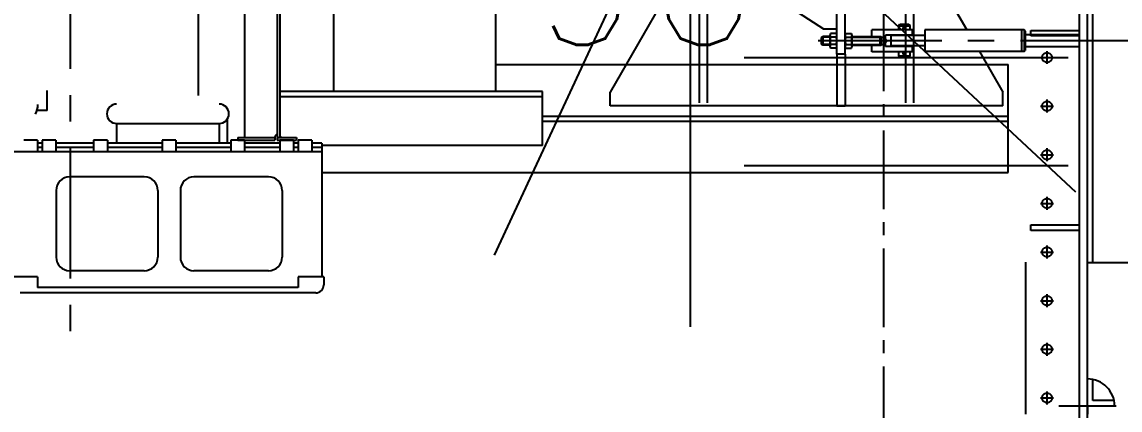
# Model space of a CAD drawing. Header units: millimetres. Extents: x 1638 to 3309, y -435 to 1865.
# Drawn here: x 2380.93 to 2391.4, y -283.81 to -280.11 of the extents above; entities that cross this region are included whole.
import ezdxf

# ---------------------------------------------------------------- set-up
doc = ezdxf.new("R2010")
doc.units = ezdxf.units.MM
for name, pattern in [('CENTER', [2, 1.25, -0.25, 0.25, -0.25]), ('CENTER2', [1.125, 0.75, -0.125, 0.125, -0.125]), ('HIDDEN', [9.525, 6.35, -3.175])]:
    doc.linetypes.add(name, pattern=pattern)
for name, color, linetype in [('25D', 3, 'CENTER'), ('25H', 2, 'HIDDEN'), ('35C', 2, 'Continuous'), ('50C', 7, 'Continuous'), ('Frame', 243, 'Continuous'), ('GRAPHICS', 2, 'Continuous'), ('MC_1_2_025', 2, 'Continuous'), ('MC_1_7_050', 7, 'Continuous'), ('Ref-1', 6, 'CENTER'), ('Ref-2', 6, 'HIDDEN')]:
    doc.layers.add(name, color=color, linetype=linetype)
doc.layers.add('ballast', color=1, linetype='HIDDEN', lineweight=25)
doc.styles.add('ROMANS', font='ROMANS.SHX')

# ---------------------------------------------------------------- blocks, each defined once
blk = doc.blocks.new('EXISTING BALLAST SYSTEM')
at = {"color": 8, "linetype": 'HIDDEN'}
for p, q in [((2387.307, -292.545), (2387.307, -264.078)), ((2397.943, -288.237), (2387.307, -278.311))]:
    blk.add_line(p, q, dxfattribs=at)
at = {"color": 8}
for p, q in [((2391.014, -284.317), (2391.014, -272.418)), ((2391.091, -284.317), (2391.091, -272.418)), ((2390.499, -272.881), (2390.499, -283.853)), ((2391.142, -282.411), (2391.142, -274.787)), ((2390.55, -280.196), (2391.014, -280.196)), ((2390.55, -280.247), (2390.55, -280.196)), ((2391.014, -280.247), (2390.55, -280.247)), ((2390.643, -280.454), (2390.705, -280.454)), ((2390.705, -280.454), (2390.705, -280.392)), ((2390.705, -280.454), (2390.705, -280.454)), ((2390.705, -280.454), (2390.705, -280.454)), ((2390.705, -280.515), (2390.705, -280.454)), ((2390.705, -280.454), (2390.766, -280.454)), ((2390.705, -280.917), (2390.705, -280.855)), ((2390.643, -280.917), (2390.705, -280.917)), ((2390.705, -280.917), (2390.705, -280.917)), ((2390.705, -280.917), (2390.705, -280.917)), ((2390.705, -280.979), (2390.705, -280.917)), ((2390.705, -280.917), (2390.766, -280.917)), ((2390.643, -281.381), (2390.705, -281.381)), ((2390.705, -281.381), (2390.705, -281.319)), ((2390.705, -281.381), (2390.705, -281.381)), ((2390.705, -281.381), (2390.705, -281.381)), ((2390.705, -281.443), (2390.705, -281.381)), ((2390.705, -281.381), (2390.766, -281.381)), ((2390.705, -281.844), (2390.705, -281.783)), ((2390.643, -281.844), (2390.705, -281.844)), ((2390.705, -281.906), (2390.705, -281.844)), ((2390.705, -281.844), (2390.705, -281.844)), ((2390.705, -281.844), (2390.705, -281.844)), ((2390.705, -281.844), (2390.766, -281.844)), ((2390.55, -282.05), (2391.014, -282.05)), ((2390.55, -282.102), (2390.55, -282.05)), ((2391.014, -282.102), (2390.55, -282.102)), ((2390.705, -282.308), (2390.705, -282.246)), ((2390.643, -282.308), (2390.705, -282.308)), ((2390.705, -282.308), (2390.705, -282.308)), ((2390.705, -282.308), (2390.705, -282.308)), ((2390.705, -282.37), (2390.705, -282.308)), ((2390.705, -282.308), (2390.766, -282.308)), ((2392.044, -282.411), (2391.091, -282.411)), ((2390.643, -282.772), (2390.705, -282.772)), ((2390.705, -282.772), (2390.705, -282.71)), ((2390.705, -282.772), (2390.705, -282.772)), ((2390.705, -282.772), (2390.705, -282.772)), ((2390.705, -282.833), (2390.705, -282.772)), ((2390.705, -282.772), (2390.766, -282.772)), ((2390.705, -283.235), (2390.705, -283.173)), ((2390.643, -283.235), (2390.705, -283.235)), ((2390.705, -283.235), (2390.705, -283.235)), ((2390.705, -283.235), (2390.705, -283.235)), ((2390.705, -283.297), (2390.705, -283.235)), ((2390.705, -283.235), (2390.766, -283.235)), ((2391.091, -283.776), (2391.091, -283.503)), ((2391.142, -283.725), (2391.142, -283.524)), ((2390.643, -283.699), (2390.705, -283.699)), ((2390.705, -283.699), (2390.705, -283.637)), ((2390.705, -283.699), (2390.705, -283.699)), ((2390.705, -283.699), (2390.705, -283.699)), ((2390.705, -283.761), (2390.705, -283.699)), ((2390.705, -283.699), (2390.766, -283.699)), ((2390.818, -283.776), (2391.091, -283.776)), ((2399.323, -283.776), (2391.091, -283.776)), ((2391.091, -284.049), (2391.091, -283.776)), ((2391.091, -283.776), (2391.091, -283.853)), ((2391.091, -283.776), (2391.091, -283.776)), ((2391.091, -283.776), (2391.091, -283.776)), ((2391.091, -283.776), (2391.364, -283.776)), ((2391.343, -283.725), (2391.142, -283.725))]:
    blk.add_line(p, q, dxfattribs=at)
at = {"color": 8, "linetype": 'CENTER2'}
blk.add_line((2389.15, -290.898), (2389.15, -273.673), dxfattribs=at)
at = {"color": 8}
for centre in [(2390.705, -280.454), (2390.705, -280.917), (2390.705, -281.381), (2390.705, -281.844), (2390.705, -282.308), (2390.705, -282.772), (2390.705, -283.235), (2390.705, -283.699)]:
    blk.add_circle(centre, 0.0464, dxfattribs=at)
blk.add_arc((2391.091, -283.776), 0.258, 0, 90, dxfattribs=at)
at = {"layer": '25D', "color": 8}
for p, q in [((2381.392, -273.312), (2381.392, -283.284)), ((2382.611, -275.807), (2382.611, -280.816)), ((2389.325, -280.177), (2389.363, -280.177)), ((2391.701, -280.294), (2388.522, -280.294)), ((2389.325, -280.412), (2389.363, -280.412))]:
    blk.add_line(p, q, dxfattribs=at)
at = {"layer": '25H', "color": 8}
for p, q in [((2387.389, -275.736), (2387.389, -280.887)), ((2387.466, -275.736), (2387.466, -280.887)), ((2389.356, -275.736), (2389.356, -280.887)), ((2389.433, -275.736), (2389.433, -280.887)), ((2386.69, -280.521), (2390.132, -280.521)), ((2385.896, -281.013), (2390.333, -281.013)), ((2385.896, -281.059), (2390.333, -281.059))]:
    blk.add_line(p, q, dxfattribs=at)
at = {"layer": '35C', "color": 8}
for p, q in [((2387.311, -279.444), (2386.539, -280.784)), ((2388.702, -280.423), (2388.702, -279.444)), ((2388.779, -280.423), (2388.779, -279.444)), ((2389.511, -279.444), (2389.941, -280.191)), ((2387.93, -279.764), (2388.573, -280.179)), ((2388.573, -280.179), (2388.702, -280.179)), ((2389.422, -280.189), (2389.035, -280.189)), ((2389.035, -280.259), (2389.035, -280.189)), ((2389.422, -280.24), (2389.164, -280.24)), ((2389.164, -280.349), (2389.164, -280.24)), ((2389.422, -280.24), (2389.422, -280.189)), ((2389.035, -280.4), (2389.035, -280.33)), ((2389.422, -280.349), (2389.164, -280.349)), ((2389.422, -280.4), (2389.422, -280.349)), ((2388.779, -280.423), (2388.702, -280.423)), ((2388.702, -280.423), (2388.702, -280.913)), ((2388.779, -280.423), (2388.779, -280.913)), ((2389.422, -280.4), (2389.035, -280.4)), ((2390.06, -280.397), (2390.283, -280.784)), ((2385.446, -280.521), (2386.69, -280.521)), ((2390.132, -280.521), (2390.333, -280.521)), ((2390.333, -281.551), (2390.333, -280.521)), ((2386.539, -280.913), (2386.539, -280.784)), ((2390.283, -280.913), (2390.283, -280.784)), ((2390.283, -280.913), (2386.539, -280.913)), ((2388.702, -280.913), (2388.779, -280.913)), ((2383.791, -281.551), (2390.333, -281.551))]:
    blk.add_line(p, q, dxfattribs=at)
at = {"layer": '50C', "color": 8}
for p, q in [((2383.901, -275.847), (2383.901, -280.776)), ((2385.446, -275.847), (2385.446, -280.776)), ((2389.293, -280.151), (2389.302, -280.136)), ((2389.293, -280.151), (2389.396, -280.151)), ((2389.293, -280.189), (2389.293, -280.151)), ((2389.302, -280.136), (2389.387, -280.136)), ((2389.387, -280.136), (2389.396, -280.151)), ((2389.396, -280.151), (2389.396, -280.189)), ((2389.54, -280.245), (2389.216, -280.245)), ((2389.216, -280.245), (2389.216, -280.343)), ((2390.488, -280.191), (2389.54, -280.191)), ((2389.54, -280.191), (2389.54, -280.397)), ((2390.462, -280.191), (2390.462, -280.397)), ((2390.498, -280.202), (2390.488, -280.191)), ((2390.488, -280.191), (2390.488, -280.397)), ((2390.498, -280.202), (2390.498, -280.387)), ((2391.02, -280.238), (2390.498, -280.238)), ((2389.54, -280.343), (2389.216, -280.343)), ((2391.02, -280.351), (2390.498, -280.351)), ((2389.293, -280.437), (2389.293, -280.4)), ((2389.293, -280.437), (2389.396, -280.437)), ((2389.302, -280.453), (2389.293, -280.437)), ((2389.387, -280.453), (2389.302, -280.453)), ((2389.396, -280.437), (2389.387, -280.453)), ((2389.396, -280.4), (2389.396, -280.437)), ((2390.488, -280.397), (2389.54, -280.397)), ((2390.488, -280.397), (2390.498, -280.387)), ((2385.896, -280.776), (2383.389, -280.776)), ((2385.896, -281.291), (2385.896, -280.776)), ((2385.896, -280.827), (2383.389, -280.827)), ((2385.896, -281.291), (2383.791, -281.291))]:
    blk.add_line(p, q, dxfattribs=at)
for centre in [(2389.344, -280.177), (2389.344, -280.412)]:
    blk.add_circle(centre, 0.0117, dxfattribs=at)
at = {"layer": 'GRAPHICS', "color": 8}
for p, q in [((2383.054, -275.406), (2383.054, -281.216)), ((2383.364, -275.432), (2383.364, -281.191)), ((2383.389, -275.431), (2383.389, -281.191)), ((2383.389, -275.431), (2383.389, -281.191)), ((2381.172, -280.96), (2381.172, -280.767)), ((2381.172, -280.96), (2381.075, -280.96)), ((2381.834, -281.083), (2381.834, -281.271)), ((2381.834, -281.083), (2382.813, -281.083)), ((2382.812, -281.083), (2382.812, -281.271)), ((2382.889, -281.043), (2382.889, -281.271)), ((2383.389, -281.12), (2383.389, -281.191)), ((2383.389, -281.12), (2383.389, -281.191)), ((2381.08, -281.242), (2380.949, -281.242)), ((2381.08, -281.242), (2380.949, -281.242)), ((2381.08, -281.242), (2381.08, -281.353)), ((2381.124, -281.271), (2381.08, -281.271)), ((2381.124, -281.312), (2381.08, -281.312)), ((2381.255, -281.242), (2381.124, -281.242)), ((2381.255, -281.242), (2381.124, -281.242)), ((2381.124, -281.242), (2381.124, -281.353)), ((2381.255, -281.242), (2381.255, -281.353)), ((2381.615, -281.271), (2381.255, -281.271)), ((2381.615, -281.312), (2381.255, -281.312)), ((2381.746, -281.242), (2381.615, -281.242)), ((2381.615, -281.242), (2381.615, -281.353)), ((2381.746, -281.242), (2381.746, -281.353)), ((2382.269, -281.271), (2381.746, -281.271)), ((2382.269, -281.312), (2381.746, -281.312)), ((2382.269, -281.242), (2382.269, -281.353)), ((2382.4, -281.242), (2382.269, -281.242)), ((2382.4, -281.242), (2382.269, -281.242)), ((2382.4, -281.242), (2382.4, -281.353)), ((2382.924, -281.271), (2382.4, -281.271)), ((2382.924, -281.312), (2382.4, -281.312)), ((2383.054, -281.242), (2382.924, -281.242)), ((2382.924, -281.242), (2382.924, -281.353)), ((2382.989, -281.216), (2382.989, -281.242)), ((2382.989, -281.216), (2383.343, -281.216)), ((2382.989, -281.242), (2383.343, -281.242)), ((2383.054, -281.242), (2383.054, -281.353)), ((2383.391, -281.271), (2383.054, -281.271)), ((2383.391, -281.312), (2383.054, -281.312)), ((2383.343, -281.211), (2383.343, -281.242)), ((2383.364, -281.216), (2383.549, -281.216)), ((2383.364, -281.216), (2383.364, -281.242)), ((2383.364, -281.216), (2383.364, -281.242)), ((2383.364, -281.242), (2383.549, -281.242)), ((2383.522, -281.242), (2383.391, -281.242)), ((2383.391, -281.242), (2383.391, -281.353)), ((2383.415, -281.216), (2383.549, -281.216)), ((2383.522, -281.242), (2383.522, -281.353)), ((2383.522, -281.242), (2383.522, -281.353)), ((2383.522, -281.242), (2383.549, -281.242)), ((2383.522, -281.242), (2383.522, -281.271)), ((2383.522, -281.242), (2383.522, -281.271)), ((2383.566, -281.271), (2383.522, -281.271)), ((2383.566, -281.271), (2383.522, -281.271)), ((2383.566, -281.312), (2383.522, -281.312)), ((2383.549, -281.216), (2383.549, -281.242)), ((2383.549, -281.216), (2383.549, -281.242)), ((2383.566, -281.242), (2383.566, -281.353)), ((2383.566, -281.242), (2383.566, -281.271)), ((2383.697, -281.242), (2383.566, -281.242)), ((2383.697, -281.242), (2383.566, -281.242)), ((2383.697, -281.242), (2383.697, -281.353)), ((2383.697, -281.242), (2383.697, -281.271)), ((2383.791, -281.271), (2383.697, -281.271)), ((2383.791, -281.271), (2383.697, -281.271)), ((2383.791, -281.312), (2383.697, -281.312)), ((2383.791, -281.271), (2383.791, -282.543)), ((2383.791, -281.271), (2383.791, -282.543)), ((2382.299, -281.353), (2380.855, -281.353)), ((2383.791, -281.353), (2382.299, -281.353)), ((2382.098, -281.592), (2381.387, -281.592)), ((2382.098, -281.592), (2381.387, -281.592)), ((2383.283, -281.592), (2382.571, -281.592)), ((2383.283, -281.592), (2382.571, -281.592)), ((2381.258, -281.721), (2381.258, -282.357)), ((2381.258, -281.721), (2381.258, -282.357)), ((2382.227, -281.721), (2382.227, -282.357)), ((2382.227, -281.721), (2382.227, -282.357)), ((2382.443, -281.721), (2382.443, -282.357)), ((2382.443, -281.721), (2382.443, -282.357)), ((2383.412, -281.721), (2383.412, -282.357)), ((2383.412, -281.721), (2383.412, -282.357)), ((2381.08, -282.543), (2380.837, -282.543)), ((2381.08, -282.543), (2381.08, -282.645)), ((2382.098, -282.486), (2381.387, -282.486)), ((2382.098, -282.486), (2381.387, -282.486)), ((2383.283, -282.486), (2382.571, -282.486)), ((2383.283, -282.486), (2382.571, -282.486)), ((2383.809, -282.543), (2383.566, -282.543)), ((2383.566, -282.543), (2383.566, -282.645)), ((2383.809, -282.543), (2383.791, -282.543)), ((2383.809, -282.543), (2383.809, -282.62)), ((2383.809, -282.543), (2383.809, -282.62)), ((2382.335, -282.645), (2381.08, -282.645)), ((2383.566, -282.645), (2382.335, -282.645)), ((2383.732, -282.697), (2380.914, -282.697)), ((2383.732, -282.697), (2380.914, -282.697))]:
    blk.add_line(p, q, dxfattribs=at)
for centre, radius, start, end in [((2380.899, -280.902), 0.185, 330.0001, 0), ((2381.834, -280.99), 0.0927, 89.8841, 180.0605), ((2381.834, -280.99), 0.0927, 180.0637, 270.1162), ((2382.812, -280.99), 0.0927, 0.0637, 90.1159), ((2382.812, -280.99), 0.0927, 269.8845, 0.0605), ((2383.364, -281.211), 0.0206, 90, 180), ((2383.415, -281.191), 0.0515, 180, 210.0002), ((2383.415, -281.191), 0.0258, 180, 270), ((2383.415, -281.191), 0.0258, 180, 270), ((2381.387, -281.721), 0.129, 90, 180), ((2381.387, -281.721), 0.129, 90, 180), ((2382.098, -281.721), 0.129, 0, 90), ((2382.098, -281.721), 0.129, 0, 90), ((2382.571, -281.721), 0.129, 90, 180), ((2382.571, -281.721), 0.129, 90, 180), ((2383.283, -281.721), 0.129, 0, 90), ((2383.283, -281.721), 0.129, 0, 90), ((2381.387, -282.357), 0.129, 180, 270), ((2381.387, -282.357), 0.129, 180, 270), ((2382.098, -282.357), 0.129, 269.9991, 0), ((2382.098, -282.357), 0.129, 269.9991, 0), ((2382.571, -282.357), 0.129, 180, 270), ((2382.571, -282.357), 0.129, 180, 270), ((2383.283, -282.357), 0.129, 270, 0), ((2383.283, -282.357), 0.129, 270, 0), ((2383.732, -282.62), 0.0773, 270, 0), ((2383.732, -282.62), 0.0773, 270, 0)]:
    blk.add_arc(centre, radius, start, end, dxfattribs=at)
at = {"layer": 'MC_1_2_025', "color": 8}
for p, q in [((2388.635, -280.26), (2388.56, -280.26)), ((2388.846, -280.26), (2389.119, -280.26)), ((2389.035, -280.253), (2389.123, -280.253)), ((2389.123, -280.253), (2389.131, -280.259)), ((2388.635, -280.329), (2388.56, -280.329)), ((2388.846, -280.329), (2389.119, -280.329)), ((2389.035, -280.336), (2389.123, -280.336)), ((2389.123, -280.336), (2389.131, -280.33))]:
    blk.add_line(p, q, dxfattribs=at)
at = {"layer": 'MC_1_7_050', "color": 8}
for p, q in [((2388.556, -280.264), (2388.566, -280.253)), ((2388.556, -280.325), (2388.556, -280.264)), ((2388.566, -280.253), (2388.635, -280.253)), ((2388.635, -280.253), (2388.566, -280.253)), ((2388.566, -280.253), (2388.566, -280.336)), ((2388.635, -280.243), (2388.635, -280.346)), ((2388.696, -280.226), (2388.641, -280.226)), ((2388.696, -280.26), (2388.641, -280.26)), ((2388.702, -280.346), (2388.702, -280.243)), ((2388.779, -280.243), (2388.779, -280.346)), ((2388.785, -280.226), (2388.841, -280.226)), ((2388.785, -280.26), (2388.841, -280.26)), ((2388.846, -280.346), (2388.846, -280.243)), ((2388.846, -280.253), (2389.113, -280.253)), ((2389.038, -280.259), (2389.035, -280.253)), ((2389.038, -280.259), (2389.153, -280.259)), ((2389.038, -280.26), (2389.038, -280.259)), ((2389.113, -280.253), (2389.123, -280.264)), ((2389.113, -280.336), (2389.113, -280.253)), ((2389.123, -280.336), (2389.123, -280.253)), ((2389.123, -280.264), (2389.123, -280.325)), ((2389.153, -280.259), (2389.153, -280.33)), ((2389.153, -280.259), (2389.173, -280.294)), ((2388.566, -280.336), (2388.556, -280.325)), ((2388.635, -280.336), (2388.566, -280.336)), ((2388.696, -280.329), (2388.641, -280.329)), ((2388.696, -280.363), (2388.641, -280.363)), ((2388.785, -280.329), (2388.841, -280.329)), ((2388.785, -280.363), (2388.841, -280.363)), ((2389.113, -280.336), (2388.846, -280.336)), ((2388.846, -280.336), (2389.113, -280.336)), ((2389.038, -280.33), (2389.035, -280.336)), ((2389.038, -280.33), (2389.038, -280.329)), ((2389.038, -280.33), (2389.153, -280.33)), ((2389.123, -280.325), (2389.113, -280.336)), ((2389.173, -280.294), (2389.153, -280.33))]:
    blk.add_line(p, q, dxfattribs=at)
for centre, radius, start, end in [((2388.663, -280.243), 0.028, 142.1213, 217.8787), ((2388.738, -280.294), 0.103, 160.5289, 199.4711), ((2388.674, -280.243), 0.028, 322.1213, 37.8787), ((2388.599, -280.294), 0.103, 340.5289, 19.4711), ((2388.807, -280.243), 0.028, 142.1213, 217.8787), ((2388.883, -280.294), 0.103, 160.5289, 199.4711), ((2388.818, -280.243), 0.028, 322.1213, 37.8787), ((2388.743, -280.294), 0.103, 340.5289, 19.4711), ((2388.663, -280.346), 0.028, 142.1213, 217.8787), ((2388.674, -280.346), 0.028, 322.1213, 37.8787), ((2388.807, -280.346), 0.028, 142.1213, 217.8787), ((2388.818, -280.346), 0.028, 322.1213, 37.8787)]:
    blk.add_arc(centre, radius, start, end, dxfattribs=at)
at = {"layer": 'Ref-1', "color": 8, "linetype": 'HIDDEN'}
blk.add_line((2381.421, -290.974), (2387.307, -278.311), dxfattribs=at)
at = {"layer": 'Ref-2', "color": 8}
for p, q in [((2390.908, -280.456), (2387.818, -280.456)), ((2390.908, -281.487), (2387.818, -281.487))]:
    blk.add_line(p, q, dxfattribs=at)
at = {"layer": 'Frame', "color": 8, "style": 'ROMANS'}
blk.add_text(' 90', height=1.2878, dxfattribs=at).set_placement((2384.893, -280.334))

msp = doc.modelspace()

# ---------------------------------------------------------------- block references
at = {"layer": 'ballast'}
msp.add_blockref('EXISTING BALLAST SYSTEM', (0, 0), dxfattribs=at)

doc.saveas('drawing.dxf')
